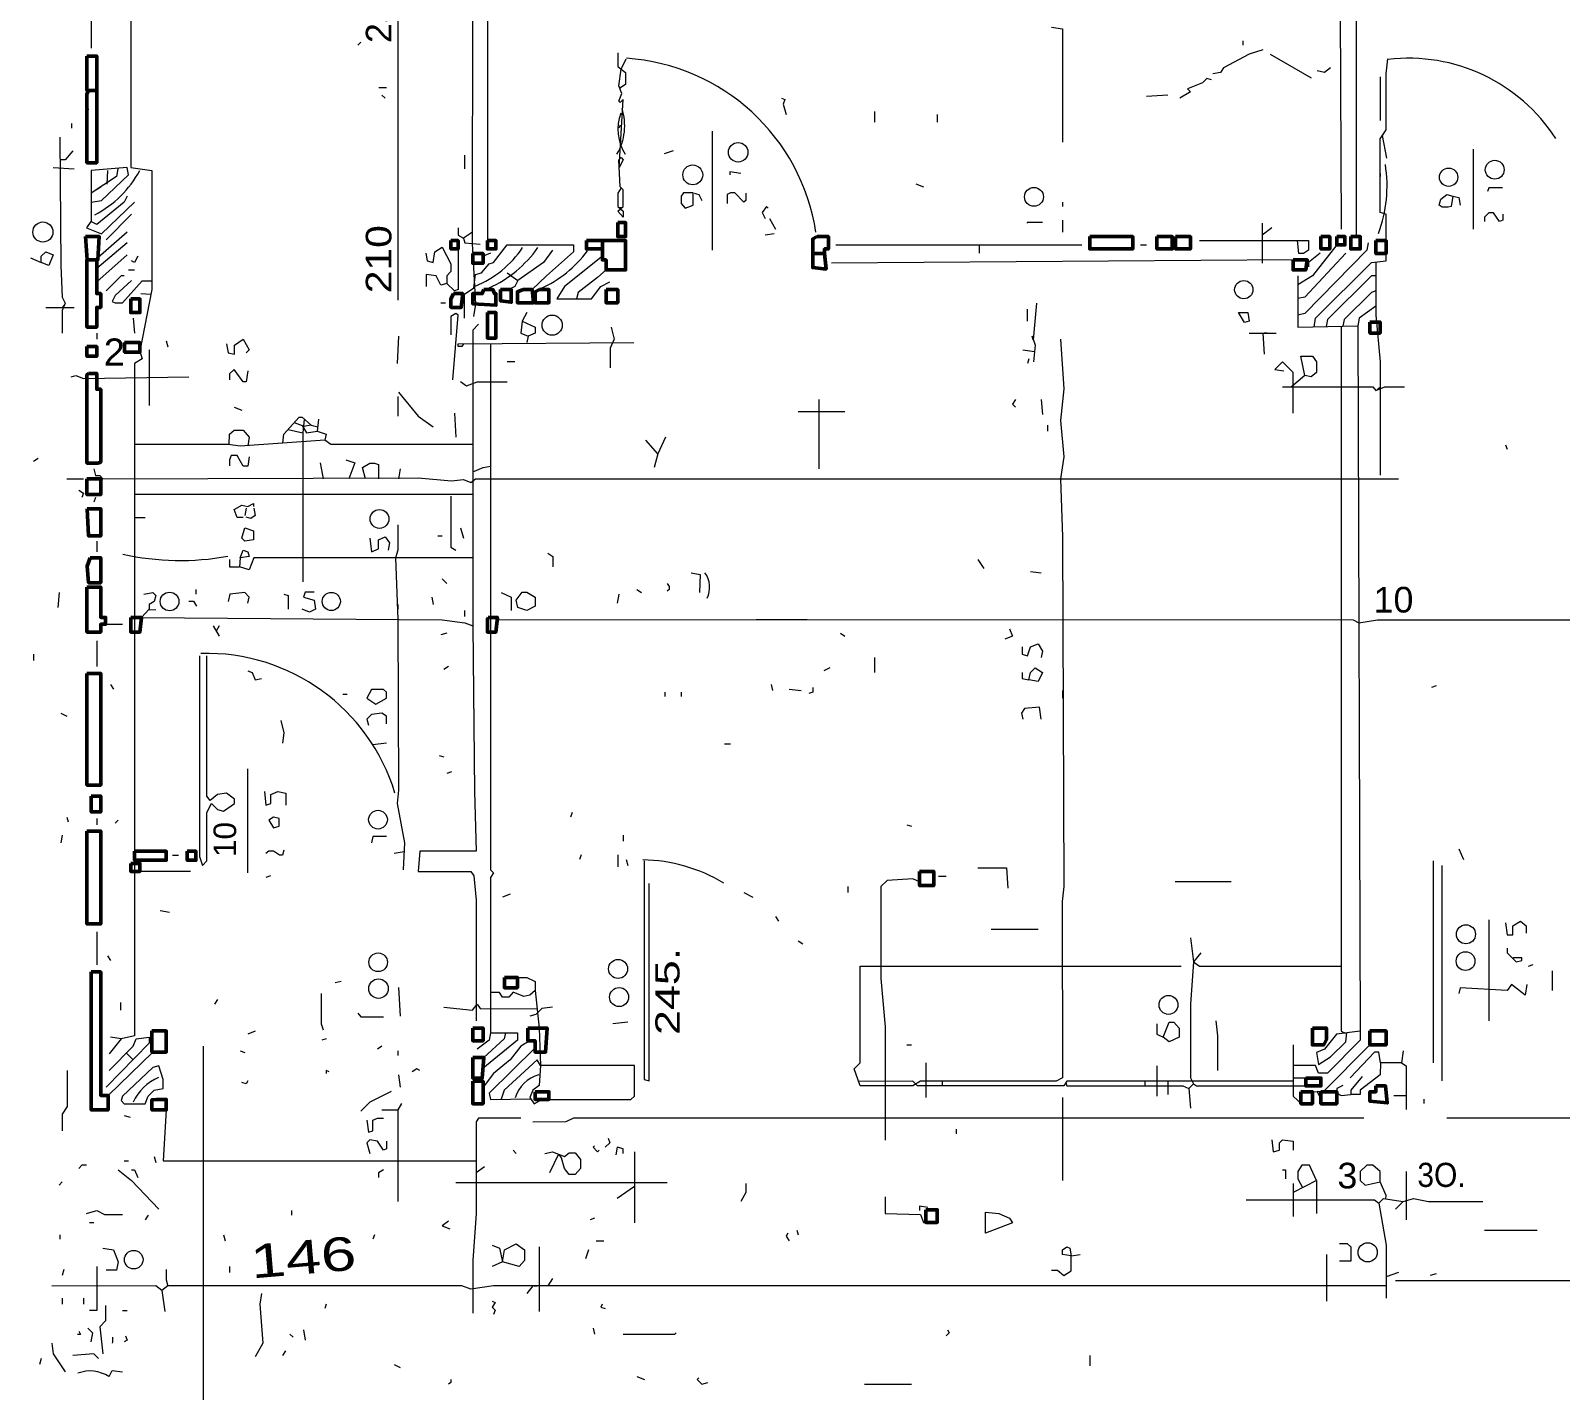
# Model space of a CAD drawing. Header units: metres. Extents: x 0.1 to 48.1, y 1.3 to 34.5.
# Drawn here: x 3.62 to 10.37, y 5.83 to 11.82 of the extents above; entities that cross this region are included whole.
import ezdxf

# ---------------------------------------------------------------- set-up
doc = ezdxf.new("R2010")
doc.units = ezdxf.units.M
doc.linetypes.add('DASHDOT', pattern=[1, 0.5, -0.25, 0, -0.25])
for name, color, linetype, lineweight in [('P2D_AXONES', 1, 'DASHDOT', 13), ('P2D_GRAMMES', 7, 'Continuous', 18), ('P2D_MIKRA', 8, 'Continuous', 13), ('P2D_TOIXOI', 7, 'Continuous', 50), ('P2D_TOXA', 7, 'Continuous', 18)]:
    doc.layers.add(name, color=color, linetype=linetype, lineweight=lineweight)
doc.layers.add('P2D_KEIMENA', color=7, linetype='Continuous')
doc.styles.add('ARIAL', font='arial.ttf')

msp = doc.modelspace()

# ---------------------------------------------------------------- linework, layer by layer
at = {"layer": 'P2D_AXONES'}
for points in [[(8.122016, 11.838927), (8.170109, 11.832277), (8.170109, 11.180654)], [(9.551183, 10.803657), (9.552073, 10.568927), (9.569995, 10.362801), (9.569995, 9.764372)], [(7.540117, 8.052779), (7.540117, 8.068822), (7.510288, 8.08212), (7.397251, 8.075471), (7.369438, 8.048874), (7.369438, 7.643272), (7.388, 7.430497), (7.388, 6.605995), (7.543534, 6.602838), (7.556832, 6.567206), (7.583429, 6.567206)]]:
    msp.add_lwpolyline(points, dxfattribs=at)
at = {"layer": 'P2D_GRAMMES'}
for p, q in [((3.887724, 11.981058), (3.887724, 11.745838)), ((9.569995, 11.619503), (9.569995, 11.426675)), ((6.22034, 11.406728), (6.213691, 11.393429)), ((6.625351, 11.380131), (6.625351, 10.854843)), ((9.980592, 11.30034), (9.980592, 10.947932)), ((3.720236, 11.22055), (3.813325, 11.213901)), ((3.959607, 11.207251), (3.956922, 11.147199)), ((3.911534, 11.123166), (3.930172, 11.135346)), ((9.569995, 11.193953), (9.569995, 11.180654)), ((4.065995, 11.014424), (3.952958, 10.901387)), ((6.212977, 11.044355), (6.22819, 11.043774)), ((4.046047, 10.934634), (3.917011, 10.822202)), ((5.569105, 10.934627), (5.528822, 10.908037)), ((9.050983, 10.974529), (9.050983, 10.797943)), ((9.092801, 10.954581), (9.050983, 10.921335)), ((4.046047, 10.888089), (3.911824, 10.775052)), ((6.100654, 10.860938), (6.071228, 10.860938)), ((7.171178, 10.878858), (8.255, 10.878858)), ((7.8031, 10.878858), (7.8031, 10.841545)), ((3.620497, 10.821597), (3.666377, 10.801649)), ((4.046047, 10.834895), (3.911824, 10.715209)), ((9.186281, 10.812567), (7.15123, 10.797943)), ((5.721649, 10.755105), (5.768194, 10.721859)), ((5.732379, 10.747441), (5.741185, 10.741151)), ((4.10589, 10.664036), (4.151038, 10.661465)), ((3.68699, 10.603205), (3.813325, 10.603205)), ((3.771132, 10.616392), (3.760131, 10.603205)), ((5.242906, 10.475838), (5.236257, 10.356152)), ((8.993063, 10.489642), (9.112749, 10.489642)), ((9.052906, 10.489642), (9.059555, 10.396047)), ((9.072853, 10.489642), (9.059555, 10.489642)), ((4.142932, 10.415995), (4.142932, 10.169974)), ((6.18779, 10.448936), (6.180768, 10.432891)), ((7.995681, 10.415995), (8.046367, 10.408365)), ((7.095657, 10.196571), (7.095657, 9.890707)), ((9.569995, 10.249764), (9.557308, 10.23878)), ((7.004948, 10.143831), (7.211073, 10.143831)), ((4.827349, 10.110211), (4.821346, 10.050288)), ((4.857251, 10.083534), (4.824076, 10.077544)), ((4.890497, 10.110131), (4.883848, 10.056937)), ((4.897147, 9.917304), (4.910445, 9.846835)), ((6.386571, 9.957199), (6.369329, 9.897356)), ((5.249555, 9.890707), (5.242906, 9.846835)), ((5.570062, 9.777699), (4.078852, 9.777699)), ((4.078852, 9.675676), (4.125838, 9.675676)), ((4.544738, 9.498403), (4.541375, 9.458508)), ((6.532853, 9.431911), (6.572749, 9.425262)), ((6.572749, 9.425262), (6.569384, 9.345471)), ((4.140147, 9.269312), (4.172382, 9.270244)), ((4.425052, 9.199188), (4.451649, 9.152644)), ((4.451649, 9.199188), (4.438555, 9.175558)), ((7.044843, 9.224815), (6.81877, 9.224815)), ((3.911824, 9.132696), (3.911824, 9.01966)), ((5.189712, 8.68055), (5.129869, 8.673901)), ((4.57631, 8.567513), (4.57631, 8.108717)), ((5.267252, 8.201193), (5.222958, 8.195157)), ((5.64819, 8.208455), (5.64823, 8.16856)), ((9.804267, 8.161911), (9.804267, 7.270916)), ((4.325314, 8.115144), (4.102505, 8.115144)), ((9.843175, 8.141963), (9.843175, 7.191126)), ((8.913272, 8.06931), (8.667251, 8.06931)), ((10.049924, 7.902592), (10.049924, 7.457094)), ((3.911824, 7.849398), (3.911824, 7.703115)), ((7.856047, 7.861158), (8.062173, 7.861158)), ((5.242906, 7.603377), (5.249555, 7.477042)), ((4.01945, 7.377304), (3.966257, 7.310812)), ((4.159084, 7.318723), (3.962037, 7.127231)), ((4.042723, 7.314136), (4.071795, 7.28515)), ((4.381695, 7.344058), (4.381695, 5.665131)), ((7.566986, 7.270916), (7.566986, 7.117984)), ((8.586148, 7.257618), (8.586148, 7.124634)), ((7.639327, 7.190122), (7.639327, 7.169311)), ((8.533695, 7.190122), (8.533695, 7.169311)), ((8.634537, 7.190122), (8.634537, 7.131283)), ((8.727094, 7.15788), (8.733743, 7.07144)), ((9.242408, 7.203695), (9.186281, 7.203695)), ((5.256204, 7.091387), (5.239882, 7.063336)), ((8.170109, 7.117984), (8.170109, 6.752277)), ((9.252382, 7.143732), (9.292277, 7.144581)), ((9.292277, 7.144581), (9.309499, 7.111335)), ((9.631387, 7.127231), (9.685932, 7.127231)), ((5.947358, 6.868775), (5.907827, 6.785524)), ((6.282421, 6.878613), (6.282421, 6.566099)), ((5.621911, 6.81212), (5.584871, 6.785524)), ((9.290245, 6.752277), (9.186281, 6.699084)), ((9.290245, 6.752277), (9.290245, 6.605995)), ((9.685932, 6.792173), (9.685932, 6.579398)), ((5.495576, 6.743442), (6.426466, 6.743442)), ((6.282421, 6.725681), (6.207042, 6.672487)), ((9.186281, 6.738979), (9.186281, 6.592696)), ((9.671283, 6.659188), (9.638037, 6.625942)), ((10.03034, 6.533272), (10.263063, 6.533272)), ((5.863362, 6.459712), (5.863362, 6.173796)), ((9.333553, 6.426466), (9.333553, 6.22034)), ((9.651335, 6.346675), (9.596345, 6.326728)), ((5.834686, 6.288116), (5.808089, 6.253586)), ((5.841335, 6.288116), (5.854634, 6.288116)), ((5.921126, 6.320079), (5.901178, 6.288116)), ((12.99589, 6.309086), (9.638037, 6.309086)), ((4.198979, 6.266885), (4.212277, 6.173796)), ((7.297513, 5.854634), (7.503639, 5.854634))]:
    msp.add_line(p, q, dxfattribs=at)
for points in [[(4.06192, 14.869001), (4.06192, 13.474634), (4.050606, 13.416553), (4.039398, 13.411712), (4.06192, 13.42144), (4.06192, 11.22055), (4.155465, 11.207251), (4.155465, 10.681963), (4.102505, 10.409346), (4.112539, 10.376099), (4.078852, 10.356152), (4.078852, 7.390602), (4.01945, 7.377304), (3.972906, 7.383953)], [(6.123299, 14.897565), (6.123299, 12.038403), (6.087356, 12.023691), (5.688403, 12.023691), (5.634855, 12.018455), (5.634855, 10.897643)], [(9.379376, 14.156382), (9.389357, 12.862906), (9.399339, 10.947932)], [(5.575366, 10.562277), (5.583045, 10.617949), (5.569061, 10.88473), (5.570062, 12.011806), (5.54877, 12.023691), (4.591283, 12.023691), (4.558723, 12.005157)], [(5.222958, 12.018455), (5.239882, 11.991859), (5.239882, 10.635419)], [(9.706032, 11.981702), (9.485105, 11.981058), (9.46448, 11.971911), (9.46448, 10.915346)], [(9.052906, 11.739188), (8.993063, 11.719241), (8.880026, 11.659398), (8.866728, 11.63945), (8.833482, 11.632801)], [(6.209018, 11.72589), (6.209018, 11.666047), (6.243696, 11.63945), (6.243696, 11.586257), (6.217818, 11.56929)], [(6.223659, 11.13058), (6.209018, 11.107513), (6.209018, 11.04767), (6.232843, 11.027723), (6.232843, 11.001126), (6.209018, 11.027723), (6.232843, 11.04767), (6.232843, 11.120812), (6.22034, 11.13411), (6.213691, 11.253796), (6.223665, 11.26377), (6.233639, 11.253796), (6.215573, 11.219916), (6.233639, 11.519764), (6.22034, 11.506466), (6.213691, 11.513115), (6.22699, 11.546361), (6.213691, 11.579607), (6.22452, 11.654158), (6.246937, 11.699293)], [(9.086152, 11.719241), (9.265681, 11.614753), (9.265681, 11.614753)], [(9.278979, 10.516252), (9.285628, 10.555628), (9.531649, 10.801649), (9.596345, 10.808298), (9.596345, 11.014424), (9.569995, 11.021073), (9.569995, 11.346885), (9.596345, 11.38678), (9.596345, 11.632801), (9.604791, 11.699293)], [(3.748811, 11.353534), (3.754455, 10.788351), (3.760098, 10.648717), (3.773429, 10.62212), (3.760098, 10.588874), (3.760098, 10.489136)], [(9.589794, 11.376861), (9.579639, 11.361486), (9.598141, 11.260445)], [(3.806675, 11.293691), (3.773429, 11.253796), (3.749808, 11.253693)], [(3.887569, 11.067639), (3.93301, 11.074267), (4.052696, 11.187304), (4.046047, 11.219818), (3.887724, 11.207251), (3.887473, 10.980675)], [(4.005188, 11.213878), (3.999503, 11.180654), (3.887614, 11.107534)], [(4.046047, 11.094215), (4.032749, 11.067618), (3.913063, 10.96788), (3.886466, 10.981178), (3.866518, 10.954581), (3.93301, 10.927984), (4.079293, 11.067618)], [(5.505389, 10.954581), (5.505389, 10.921335), (5.528822, 10.908037)], [(5.362592, 10.841545), (5.369241, 10.808298), (5.395838, 10.801649), (5.402487, 10.848194), (5.435733, 10.868141), (5.473652, 10.795), (5.473652, 10.761754), (5.455681, 10.741806), (5.455681, 10.70856)], [(5.505389, 10.860938), (5.505389, 10.681963), (5.488927, 10.675314), (5.455681, 10.70856), (5.429084, 10.700789), (5.409136, 10.741806), (5.364355, 10.748455), (5.364355, 10.695262)], [(5.528822, 10.908037), (5.535471, 10.888089), (5.601963, 10.88144), (5.601963, 10.88144)], [(5.533928, 10.555628), (5.533928, 10.662016), (5.575366, 10.688613), (5.582016, 10.748455), (5.608613, 10.755105), (5.641859, 10.795), (5.661806, 10.801649), (5.721649, 10.878858), (6.013572, 10.878858), (6.013572, 10.848194), (5.894529, 10.741806), (5.831361, 10.681292)], [(8.773639, 10.897643), (9.255264, 10.897643), (9.255264, 10.854843), (9.232435, 10.840506), (9.212487, 10.840506), (9.205838, 10.897643)], [(9.518351, 10.888089), (9.511702, 10.854843), (9.239084, 10.575576), (9.207636, 10.568927)], [(9.379376, 10.878858), (9.27233, 10.741806), (9.207636, 10.701911)], [(5.921126, 10.854843), (5.88123, 10.801649), (5.768194, 10.721859), (5.754895, 10.695262), (5.728298, 10.681292)], [(6.141679, 10.828246), (5.974319, 10.695262), (5.941073, 10.640627), (6.094005, 10.640627), (6.133901, 10.695262), (6.173796, 10.715209)], [(9.418613, 10.841545), (9.239084, 10.648717), (9.207636, 10.642068)], [(6.158026, 10.768028), (6.120602, 10.735157), (6.034162, 10.668665), (6.027513, 10.640627)], [(9.207636, 10.741806), (9.207636, 10.516252), (9.471806, 10.522382)], [(9.551418, 10.741727), (9.531649, 10.741728), (9.338822, 10.548979), (9.332402, 10.519147)], [(4.065995, 10.721859), (3.992853, 10.655366), (3.979555, 10.62877), (3.992853, 10.6237), (4.026099, 10.6237), (4.112539, 10.720882), (4.155465, 10.720882)], [(9.551669, 10.675314), (9.531649, 10.668665), (9.411963, 10.548979), (9.40535, 10.52084)], [(8.055524, 10.62212), (8.040895, 10.45988), (8.035576, 10.475838), (8.048874, 10.435942), (8.042225, 10.362801)], [(9.551921, 10.608823), (9.478455, 10.555628), (9.471806, 10.522382)], [(5.482277, 10.28301), (5.505389, 10.568927), (5.495576, 10.575576), (5.473652, 10.562277), (5.473652, 10.482487)], [(5.595314, 10.529031), (5.570062, 10.502435), (5.570062, 9.199188)], [(5.808089, 10.579755), (5.788141, 10.54233), (5.781492, 10.489136), (5.814738, 10.475838)], [(5.788141, 10.54233), (5.844356, 10.515733), (5.844356, 10.489136), (5.814738, 10.475838), (5.808089, 10.447903)], [(9.471806, 10.522382), (9.482839, 7.41055), (9.378717, 7.397251), (9.325524, 7.330759), (9.290245, 7.317461), (9.298927, 7.264267), (9.35212, 7.297513), (9.418613, 7.364005), (9.423679, 7.402994)], [(6.180445, 10.515733), (6.193743, 10.462539), (6.176284, 10.422644), (6.176284, 10.336204)], [(8.161911, 10.462539), (8.175209, 10.243115), (8.161911, 10.103482), (8.175209, 9.943901), (8.161911, 9.846835), (8.170109, 9.591492), (8.175209, 8.048874), (8.16856, 7.982382), (8.170109, 7.204424), (8.141963, 7.190122), (7.543534, 7.190122), (7.510288, 7.169311), (7.277565, 7.169311), (7.250969, 7.244319), (7.277646, 7.270916), (7.277646, 7.698228), (8.693848, 7.698228)], [(9.399069, 10.520694), (9.399339, 7.41055), (9.417972, 7.402265)], [(5.528821, 10.442752), (5.522173, 10.429809), (5.505389, 10.429809), (5.505389, 10.442592), (6.280183, 10.447903)], [(5.648183, 10.44357), (5.64819, 8.175209), (5.648508, 8.122016), (5.661806, 8.108717), (5.64819, 8.08877), (5.648508, 7.403901)], [(9.239084, 10.302958), (9.221516, 10.387162), (9.27233, 10.387162), (9.290245, 10.362801), (9.290245, 10.316257), (9.265681, 10.296309), (9.239084, 10.302958), (9.179241, 10.25263)], [(9.186281, 10.136728), (9.186281, 10.316257), (9.139346, 10.362801), (9.106099, 10.329555), (9.145995, 10.322906)], [(3.800026, 10.296309), (3.819974, 10.302958), (3.85322, 10.28966), (4.318665, 10.296717)], [(5.515524, 10.276361), (5.54212, 10.256414), (5.588665, 10.274246), (5.721649, 10.274246)], [(9.139346, 10.25263), (9.538298, 10.25263), (9.551597, 10.236466), (9.591492, 10.25263), (9.677932, 10.25263)], [(5.242906, 10.229817), (5.329346, 10.123429), (5.395838, 10.076885)], [(4.731861, 10.003811), (4.737565, 10.043639), (4.804058, 10.119127), (4.817356, 10.119127), (4.857251, 10.083534), (4.886303, 10.076578)], [(4.496623, 9.997893), (4.497529, 10.043639), (4.518141, 10.061337), (4.558037, 10.061337), (4.584634, 10.03034), (4.578761, 9.992875)], [(4.755781, 10.064319), (4.821346, 10.050288), (4.821346, 9.392016)], [(4.783051, 10.095279), (4.817356, 10.082633), (4.837304, 10.050288), (4.883848, 10.056937)], [(4.883848, 10.056937), (4.924236, 10.043639), (4.917094, 10.017042)], [(5.570062, 9.998679), (4.943691, 9.998679), (4.917094, 10.017042), (4.544738, 9.990445), (4.491545, 9.998679), (4.078852, 9.998679)], [(6.419817, 10.03034), (6.386571, 9.957199), (6.333377, 10.017042)], [(5.010183, 9.930602), (5.050079, 9.917304), (5.023482, 9.846835)], [(5.096623, 9.846835), (5.083325, 9.897356), (5.116571, 9.91667), (5.136518, 9.91667), (5.15441, 9.910654), (5.15441, 9.846835)], [(3.899764, 9.890707), (3.906414, 9.862032), (3.926361, 9.862032), (3.93966, 9.846835), (5.329346, 9.850812), (5.475628, 9.837513), (5.528822, 9.844162), (5.562068, 9.830864), (5.582016, 9.846835), (9.651335, 9.846835)], [(5.570062, 9.877408), (5.615262, 9.897356), (5.648186, 9.903409)], [(5.239882, 9.644686), (5.239882, 9.531649), (5.229607, 9.498766), (5.240053, 9.226435), (5.242906, 8.474424), (5.236257, 8.414581), (5.269503, 8.241702), (5.262853, 8.122016)], [(4.497529, 9.491754), (4.497529, 9.458508), (4.541375, 9.458508)], [(5.570062, 9.498766), (4.604581, 9.498766), (4.584634, 9.445254), (4.541375, 9.458508)], [(4.119188, 9.338822), (4.159084, 9.345471), (4.172382, 9.332173), (4.165733, 9.305576), (4.142932, 9.292277), (4.142932, 9.27233), (4.109215, 9.2358), (5.435733, 9.224815), (5.535471, 9.212487), (5.570062, 9.199188), (5.577466, 8.467775), (5.584871, 8.204665), (5.335995, 8.204665), (5.329346, 8.115144), (5.562068, 8.115144), (5.575366, 8.095419), (5.584871, 7.989031), (5.584871, 7.457094)], [(5.67742, 9.22594), (9.451859, 9.224815), (9.476451, 9.212503), (9.558246, 9.224815), (10.728508, 9.224815)], [(4.36444, 9.066204), (4.36444, 8.181859), (4.378508, 8.141963), (4.39816, 8.161911), (4.39816, 8.374686), (4.418403, 8.414581), (4.445, 8.387984), (4.471597, 8.381335), (4.519003, 8.414581), (4.519003, 8.434529), (4.484895, 8.461126), (4.445, 8.454476), (4.411754, 8.42788), (4.39816, 8.447827), (4.39816, 9.066204)], [(6.32561, 8.161911), (6.32561, 7.197775), (6.348213, 7.191126), (6.348213, 8.062173)], [(7.796204, 8.131633), (7.922539, 8.131633), (7.929188, 8.042225)], [(8.733972, 7.822801), (8.747042, 7.716414), (8.733972, 7.530236), (8.733972, 7.204424), (8.747042, 7.177827)], [(8.780288, 7.756309), (8.747042, 7.716414), (8.773639, 7.698228), (9.399314, 7.698228)], [(5.766555, 7.647528), (5.808089, 7.647528), (5.844356, 7.629974), (5.844356, 7.590079), (5.821387, 7.570131), (5.794791, 7.563482), (5.748246, 7.583429), (5.728298, 7.560245), (5.701702, 7.560245), (5.688403, 7.582023), (5.648425, 7.58202)], [(4.901277, 7.57678), (4.901277, 7.443796), (4.910445, 7.417199)], [(5.844356, 7.590079), (5.863362, 7.42437), (5.867932, 7.259478), (5.863362, 7.171178), (5.834686, 7.15123), (5.821387, 7.117984), (5.841335, 7.090447), (5.874581, 7.110178), (6.266885, 7.110178), (6.282421, 7.124634), (6.282421, 7.259478), (5.867932, 7.259478), (5.854634, 7.284215), (5.708351, 7.15123), (5.69516, 7.110888)], [(10.216518, 7.616675), (10.209869, 7.570131), (10.150026, 7.616675), (10.130079, 7.590079), (9.923953, 7.602008), (9.917304, 7.57678)], [(5.063377, 7.49034), (5.076675, 7.474208), (5.176414, 7.474208)], [(5.442382, 7.516937), (5.568717, 7.503639), (5.588665, 7.530236), (5.601963, 7.510288), (5.853609, 7.509408)], [(5.921126, 7.516937), (5.874581, 7.510288), (5.847984, 7.483691), (5.821387, 7.477042)], [(8.586148, 7.443796), (8.586148, 7.397251), (8.614058, 7.383953), (8.640654, 7.450568), (8.660602, 7.450568), (8.68463, 7.423848), (8.68463, 7.383953), (8.640654, 7.364005), (8.614058, 7.383953)], [(8.84678, 7.457094), (8.853115, 7.390602), (8.853115, 7.23767)], [(3.966257, 7.23767), (4.072644, 7.344058), (4.085942, 7.377304), (4.142932, 7.384488), (4.142932, 7.357356), (3.952958, 7.164529)], [(5.648508, 7.403901), (5.641859, 7.370654), (5.588665, 7.330759), (5.588665, 7.330759)], [(5.648508, 7.403901), (5.766555, 7.403901), (5.766555, 7.370654), (5.614997, 7.245789)], [(5.821387, 7.368258), (5.781492, 7.344058), (5.734948, 7.284215), (5.661806, 7.224372), (5.615673, 7.164529)], [(5.715, 7.403901), (5.708351, 7.377304), (5.618586, 7.295173)], [(9.482839, 7.41055), (9.482839, 7.370654), (9.338822, 7.225841), (9.298927, 7.225841), (9.285628, 7.259478), (9.186281, 7.259478)], [(5.844356, 7.337408), (5.641859, 7.137932), (5.648508, 7.110178), (5.825096, 7.112865)], [(9.186281, 7.350707), (9.186281, 7.124634), (9.207636, 7.104686), (9.221516, 7.090447)], [(9.525339, 7.350351), (9.318874, 7.143732), (9.292277, 7.144581)], [(9.664634, 7.270916), (9.571545, 7.270916), (9.564895, 7.318723), (9.544948, 7.318723), (9.43856, 7.204424)], [(9.671283, 7.32411), (9.664634, 7.270916), (9.685932, 7.257618), (9.685932, 7.064791)], [(3.78157, 7.23767), (3.78157, 7.078089), (3.760098, 7.044843), (3.760098, 6.971702)], [(9.571545, 7.270916), (9.569995, 7.217723), (9.482839, 7.15123), (9.482839, 7.131283), (9.441087, 7.131283)], [(9.186281, 7.190122), (8.188508, 7.190122), (8.175209, 7.169311), (7.530236, 7.169311), (7.510288, 7.190122), (7.27215, 7.188601)], [(8.184489, 7.183832), (8.188508, 7.169311), (8.700497, 7.169311), (8.727094, 7.15788), (8.747042, 7.177827), (8.76034, 7.169311), (9.242408, 7.169311)], [(9.405314, 7.171178), (9.379376, 7.15788), (9.379376, 7.137932), (9.398665, 7.127231), (9.441087, 7.131283)], [(9.491754, 7.211073), (9.441087, 7.15123), (9.441087, 7.131283)], [(5.20966, 7.144581), (5.116571, 7.098037), (5.076675, 7.058141)], [(13.08233, 7.110178), (13.069031, 7.027247), (9.86411, 7.027247)], [(4.218538, 7.063336), (4.204854, 6.839258), (5.584871, 6.839258)], [(5.103272, 7.018246), (5.109921, 6.965052), (5.130109, 6.971702), (5.130109, 7.018246), (5.149817, 7.027247), (5.176414, 7.027247), (5.176414, 7.027247)], [(5.169764, 7.063336), (5.239882, 7.063336), (5.239882, 6.659188)], [(5.781492, 7.027247), (5.595314, 7.027247), (5.584871, 7.011597), (5.584871, 6.605995), (5.570062, 6.399869), (5.570062, 6.167147)], [(9.498403, 7.027247), (6.014215, 7.027247), (5.980969, 7.011597), (5.834686, 7.009283)], [(5.88788, 6.871963), (5.921126, 6.878613), (5.974319, 6.858665), (5.994267, 6.874683), (6.020864, 6.874683), (6.044926, 6.845366), (6.044926, 6.805471), (6.020864, 6.778637), (5.994267, 6.778637), (5.974319, 6.805471), (5.961021, 6.852016), (5.951002, 6.867409)], [(9.290245, 6.752277), (9.259031, 6.820232), (9.225785, 6.820232), (9.207636, 6.792173), (9.207636, 6.758927), (9.228525, 6.721229)], [(9.596079, 6.670758), (9.596345, 6.685785), (9.569995, 6.745628), (9.569995, 6.792173), (9.538298, 6.820232), (9.511702, 6.820232), (9.482839, 6.792173), (9.482839, 6.752277), (9.505052, 6.73233), (9.569995, 6.745628)], [(4.006152, 6.798822), (4.065995, 6.752277), (4.185681, 6.625942)], [(3.866518, 6.605995), (3.913063, 6.619293), (3.946309, 6.602838), (4.026099, 6.602838)], [(8.979764, 6.667339), (9.544948, 6.667339), (9.564895, 6.652539), (9.584843, 6.672487), (9.671283, 6.659188), (9.717827, 6.672487), (9.784319, 6.659188), (10.023691, 6.659188)], [(9.564895, 6.652539), (9.596345, 6.466361), (9.596345, 6.233639)], [(5.655157, 6.466361), (5.688403, 6.453063), (5.701702, 6.39322), (5.655157, 6.373272)], [(8.122016, 6.356467), (8.148613, 6.356467), (8.175209, 6.333377), (8.208455, 6.353325), (8.208455, 6.419817), (8.170109, 6.426466), (8.170109, 6.446414), (8.188508, 6.459712), (8.201806, 6.453063), (8.208455, 6.419817), (8.248351, 6.426466)], [(3.911824, 6.373272), (3.911824, 6.179055), (3.879817, 6.179055)], [(4.218538, 6.359974), (4.218538, 6.313429), (4.225576, 6.286832)], [(9.596345, 6.288116), (5.661806, 6.288116), (5.562068, 6.273534), (5.522173, 6.288116), (4.225259, 6.288032), (4.198979, 6.266885), (4.172382, 6.288116), (3.713586, 6.286832)], [(4.637827, 6.253586), (4.631178, 6.207042), (4.644476, 6.034162), (4.61123, 5.974319)], [(3.951229, 6.200393), (3.951229, 6.133901), (3.926361, 6.107304), (3.93966, 5.987618)], [(6.466361, 6.080707), (6.459712, 6.073226), (6.233639, 6.073226)], [(3.713586, 6.034162), (3.720236, 5.987618), (3.773429, 5.907827)], [(3.966257, 5.88788), (3.979555, 5.914476), (4.026099, 5.907827)]]:
    msp.add_lwpolyline(points, dxfattribs=at)
for points in [[(3.666377, 10.801649), (3.666377, 10.828246), (3.68699, 10.848194), (3.720236, 10.834895), (3.700288, 10.788351)], [(4.544738, 9.498403), (4.558037, 9.531649), (4.577984, 9.525), (4.584634, 9.505052)], [(4.204854, 7.197775), (4.185681, 7.257618), (4.159084, 7.250969), (4.026099, 7.124634), (4.01945, 7.104686), (4.032749, 7.090447), (4.125838, 7.090447), (4.139136, 7.124634), (4.165733, 7.15123), (4.204854, 7.15788)], [(7.830482, 6.612644), (7.889293, 6.605995), (7.935838, 6.586047), (7.949136, 6.566099), (7.830482, 6.519555)], [(5.701702, 6.39322), (5.709636, 6.446414), (5.761545, 6.47301), (5.798115, 6.446414), (5.798115, 6.399869), (5.774843, 6.373272)]]:
    msp.add_lwpolyline(points, close=True, dxfattribs=at)
at = {"layer": 'P2D_MIKRA'}
for p, q in [((5.076675, 11.772435), (5.063377, 11.759136)), ((8.964464, 11.779084), (8.964464, 11.759136)), ((5.156466, 11.572958), (5.189712, 11.572958)), ((5.169764, 11.539712), (5.183063, 11.526414)), ((8.634005, 11.539712), (8.540916, 11.533063)), ((7.341669, 11.466571), (7.341669, 11.420026)), ((3.801233, 11.413377), (3.801233, 11.393429)), ((7.617981, 11.453272), (7.617981, 11.420026)), ((5.533928, 11.273743), (5.533928, 11.213901)), ((6.453063, 11.293691), (6.413168, 11.280393)), ((7.523586, 11.147408), (7.556832, 11.13411)), ((8.170109, 11.067618), (8.170109, 11.04767)), ((6.878613, 10.994476), (6.905209, 10.947932)), ((6.89856, 10.927984), (6.858665, 10.921335)), ((8.170109, 10.987827), (8.170109, 10.934634)), ((8.514319, 10.878858), (8.540916, 10.878858)), ((5.648508, 10.841545), (5.615262, 10.828246)), ((4.052696, 10.768028), (4.079293, 10.768028)), ((5.429084, 10.6237), (5.449031, 10.6237)), ((8.01452, 10.595524), (8.01452, 10.54233)), ((4.072644, 10.555628), (4.079293, 10.489136)), ((3.911824, 10.489136), (3.911824, 10.462539)), ((4.218927, 10.45589), (4.225576, 10.429293)), ((5.721649, 10.364778), (5.754895, 10.364778)), ((8.022277, 10.376099), (8.015628, 10.356152)), ((5.239882, 10.209869), (5.239882, 10.123429)), ((8.075471, 10.196571), (8.08212, 10.130079)), ((4.518141, 10.163325), (4.551387, 10.150026)), ((5.488927, 10.136728), (5.495576, 10.03034)), ((8.103428, 10.083534), (8.103428, 10.056937)), ((10.123429, 9.997094), (10.130079, 9.977147)), ((3.653743, 9.937251), (3.633796, 9.923953)), ((3.780079, 9.846835), (3.85322, 9.846835)), ((3.906414, 9.764372), (3.899764, 9.744424)), ((4.571335, 9.717827), (4.564686, 9.684581)), ((5.415785, 9.595288), (5.435733, 9.595288)), ((5.515524, 9.631387), (5.528822, 9.584843)), ((3.911824, 9.571545), (3.911824, 9.525)), ((7.796204, 9.491754), (7.822801, 9.451859)), ((5.435733, 9.405314), (5.455681, 9.385366)), ((8.028927, 9.43856), (8.075471, 9.431911)), ((3.746832, 9.345471), (3.740183, 9.278979)), ((4.349421, 9.35877), (4.349421, 9.338822)), ((5.389188, 9.325524), (5.395838, 9.292277)), ((6.213691, 9.338822), (6.207042, 9.298927)), ((6.293482, 9.35877), (6.313429, 9.345471)), ((5.239882, 9.292277), (5.239882, 9.27233)), ((5.533928, 9.265681), (5.533928, 9.239084)), ((3.959607, 9.20575), (4.026099, 9.20575)), ((5.455681, 9.165942), (5.429084, 9.159293)), ((7.191126, 9.165942), (7.211073, 9.152644)), ((3.633796, 9.072853), (3.633796, 9.046257)), ((7.341669, 9.059555), (7.341669, 8.993063)), ((5.46233, 9.01966), (5.442382, 9.006361)), ((7.144581, 9.01301), (7.117984, 8.999712)), ((3.972906, 8.939869), (3.986204, 8.919921)), ((6.41749, 8.906623), (6.41749, 8.886675)), ((6.488341, 8.906623), (6.488341, 8.886675)), ((6.885262, 8.939869), (6.891911, 8.913272)), ((6.965052, 8.919921), (7.018246, 8.913272)), ((8.170109, 8.913272), (8.170109, 8.880026)), ((9.817565, 8.93322), (9.797618, 8.926571)), ((4.996885, 8.897124), (5.016832, 8.897124)), ((3.753482, 8.813534), (3.780079, 8.800236)), ((6.679136, 8.6777), (6.705733, 8.6777)), ((5.422435, 8.627356), (5.442382, 8.620707)), ((5.475628, 8.554215), (5.455681, 8.547565)), ((6.007565, 8.374686), (6.000916, 8.354738)), ((3.780079, 8.354738), (3.786728, 8.334791)), ((3.911824, 8.348089), (3.911824, 8.321492)), ((4.006152, 8.34144), (3.992853, 8.328141)), ((7.483691, 8.321492), (7.503639, 8.314843)), ((3.760131, 8.274948), (3.753482, 8.241702)), ((6.232843, 8.274948), (6.232843, 8.248351)), ((4.245524, 8.187699), (4.27212, 8.187699)), ((6.047461, 8.188508), (6.040812, 8.16856)), ((6.209018, 8.188508), (6.209018, 8.135314)), ((6.246937, 8.16856), (6.253586, 8.141963)), ((9.917304, 8.215105), (9.937251, 8.16856)), ((4.677723, 8.095419), (4.657775, 8.08877)), ((7.543534, 8.122016), (7.570131, 8.115366)), ((7.623325, 8.094609), (7.656571, 8.094609)), ((7.223319, 8.048874), (7.223319, 8.022277)), ((5.734948, 8.015628), (5.701702, 8.00233)), ((6.765576, 8.022277), (6.805471, 8.00233)), ((4.19233, 7.942487), (4.232225, 7.935838)), ((6.905209, 7.91589), (6.918508, 7.895942)), ((7.004948, 7.809503), (7.024895, 7.796204)), ((3.959607, 7.74301), (3.972906, 7.723063)), ((10.243115, 7.703115), (10.223168, 7.696466)), ((4.990236, 7.629974), (4.963639, 7.623325)), ((10.329555, 7.676518), (10.329555, 7.590079)), ((4.016308, 7.536885), (4.016308, 7.503639)), ((4.445, 7.550183), (4.431702, 7.530236)), ((6.253586, 7.450445), (6.187094, 7.443796)), ((4.61123, 7.41055), (4.577984, 7.397251)), ((4.923743, 7.377304), (4.903796, 7.370654)), ((4.544738, 7.32411), (4.564686, 7.317461)), ((5.169764, 7.344058), (5.149817, 7.330759)), ((5.239882, 7.32411), (5.239882, 7.304162)), ((7.483691, 7.350351), (7.503639, 7.350351)), ((5.242906, 7.217723), (5.249555, 7.164529)), ((5.568717, 7.203695), (5.588665, 7.203695)), ((9.763633, 7.111335), (9.763633, 7.091387)), ((4.032749, 7.038194), (4.059346, 7.031545)), ((7.701302, 6.978351), (7.701302, 6.958403)), ((5.748246, 6.885262), (5.761545, 6.871963)), ((4.032749, 6.839258), (4.052696, 6.839258)), ((4.165733, 6.858665), (4.172382, 6.832068)), ((3.760131, 6.745628), (3.746832, 6.73233)), ((4.770812, 6.619293), (4.770812, 6.599346)), ((3.879817, 6.567206), (3.899764, 6.567206)), ((4.139136, 6.599346), (4.125838, 6.579398)), ((6.107304, 6.586047), (6.087356, 6.579398)), ((3.748811, 6.512906), (3.748811, 6.492958)), ((4.471597, 6.512906), (4.478246, 6.486309)), ((5.136518, 6.512906), (5.129869, 6.492958)), ((6.113953, 6.486309), (6.147199, 6.486309)), ((6.998298, 6.532853), (7.004948, 6.512906)), ((6.080707, 6.446414), (6.067408, 6.406518)), ((3.76678, 6.359974), (3.760131, 6.333377)), ((4.497529, 6.373272), (4.497529, 6.346675)), ((9.817565, 6.340026), (9.790969, 6.333377)), ((3.760098, 6.233639), (3.760098, 6.207042)), ((3.853054, 6.233639), (3.853054, 6.207042)), ((4.923743, 6.207042), (4.917094, 6.187094)), ((4.026099, 6.179055), (4.046047, 6.179055)), ((4.764162, 6.074058), (4.777461, 6.060759)), ((4.824005, 6.094005), (4.830654, 6.047461)), ((6.100654, 6.100654), (6.107304, 6.074058)), ((3.667042, 5.96767), (3.660393, 5.941073)), ((4.744215, 6.000916), (4.730916, 5.980969)), ((5.222958, 5.941073), (5.249555, 5.927775)), ((8.290121, 5.980969), (8.290121, 5.934424)), ((6.293482, 5.88788), (6.326728, 5.874581))]:
    msp.add_line(p, q, dxfattribs=at)
for points in [[(8.826832, 11.606204), (8.806885, 11.612853), (8.786937, 11.592906), (8.720445, 11.566309), (8.733743, 11.55301), (8.687199, 11.526414)], [(9.35212, 11.659398), (9.325524, 11.63945), (9.292277, 11.646099)], [(6.931806, 11.526414), (6.945105, 11.519764), (6.938455, 11.499817), (6.951754, 11.453272)], [(6.752277, 11.193953), (6.703596, 11.200602), (6.703596, 11.187304)], [(10.110131, 11.131002), (10.050288, 11.131002), (10.043639, 11.114162)], [(6.546152, 11.107513), (6.566099, 11.100864), (6.579398, 11.074267)], [(6.774083, 11.107513), (6.774083, 11.074267), (6.765576, 11.067618), (6.725681, 11.107634), (6.705733, 11.107634), (6.690895, 11.100864), (6.690895, 11.060969)], [(9.890707, 11.094215), (9.917304, 11.087565), (9.923953, 11.054319)], [(6.871963, 11.041021), (6.865314, 11.04767), (6.845366, 11.021073), (6.858665, 10.994476)], [(10.111397, 11.014424), (10.111397, 10.987827), (10.096832, 10.981178), (10.070236, 11.020496), (10.050288, 11.020496), (10.03034, 11.001126), (10.03034, 10.981178)], [(8.08212, 10.977251), (8.01452, 10.977251), (8.01452, 10.974529)], [(4.092592, 10.828246), (4.079293, 10.801649), (4.065995, 10.808298)], [(9.305576, 10.841545), (9.255264, 10.801649), (9.255264, 10.781702)], [(4.032749, 10.741728), (4.01945, 10.741728), (3.952958, 10.675314)], [(4.484895, 10.442592), (4.491545, 10.402696), (4.519003, 10.396047), (4.519003, 10.435942), (4.558037, 10.462539), (4.584634, 10.415995), (4.571335, 10.402696)], [(4.577984, 10.322906), (4.571335, 10.274246), (4.558037, 10.274246), (4.518141, 10.329555), (4.497529, 10.309607), (4.497529, 10.28301)], [(7.962435, 10.196571), (7.949136, 10.176623), (7.962435, 10.163325)], [(4.584634, 9.943901), (4.577984, 9.903409), (4.558037, 9.903409), (4.53144, 9.950449), (4.504843, 9.950449), (4.497529, 9.930602), (4.497529, 9.904005)], [(3.833272, 9.797618), (3.85322, 9.784319), (3.846571, 9.764372)], [(4.558037, 9.675676), (4.53144, 9.675676), (4.518141, 9.711178), (4.551387, 9.731126), (4.577984, 9.724476), (4.60375, 9.737775), (4.60375, 9.724476)], [(4.604581, 9.717827), (4.61123, 9.684581), (4.591283, 9.671283), (4.571335, 9.677932)], [(5.473652, 9.771021), (5.473652, 9.544948), (5.495576, 9.531649)], [(5.116571, 9.584843), (5.12322, 9.525), (5.15441, 9.538298), (5.15441, 9.578194), (5.183063, 9.591492), (5.20301, 9.564895), (5.196361, 9.531649)], [(5.901178, 9.518351), (5.923683, 9.505052), (5.923683, 9.458508)], [(6.426466, 9.385366), (6.436578, 9.372068), (6.436578, 9.35877), (6.426466, 9.35212)], [(4.577984, 9.298927), (4.584634, 9.325524), (4.564686, 9.345471), (4.498194, 9.338822), (4.491545, 9.305576)], [(4.737565, 9.338822), (4.755904, 9.332173), (4.755904, 9.27233)], [(4.87055, 9.346324), (4.830654, 9.346324), (4.824005, 9.325524), (4.87055, 9.312225), (4.877199, 9.27233), (4.850602, 9.259031), (4.817356, 9.27233)], [(5.695052, 9.345471), (5.739697, 9.325524), (5.739697, 9.265681)], [(4.318665, 9.307683), (4.338613, 9.307683), (4.351911, 9.285628)], [(7.935838, 9.18589), (7.949136, 9.152644), (7.91589, 9.139346)], [(7.991987, 9.106099), (7.991987, 9.072853), (8.015628, 9.066204), (8.028927, 9.106099), (8.062173, 9.119398), (8.08212, 9.086152), (8.075471, 9.059555)], [(4.577984, 8.999712), (4.597932, 8.993063), (4.61123, 8.959817), (4.637827, 8.966466)], [(7.991987, 8.993063), (7.991987, 8.966466), (8.022277, 8.959817)], [(7.06916, 8.926571), (7.06916, 8.906623), (7.051492, 8.899974)], [(8.075471, 8.786937), (8.068822, 8.840131), (8.00233, 8.833482), (7.989031, 8.813534), (7.995681, 8.786937)], [(4.724267, 8.780288), (4.737565, 8.727094), (4.730916, 8.68055)], [(5.189712, 8.76699), (5.189712, 8.800236), (5.169764, 8.813534), (5.12322, 8.806885), (5.103272, 8.786937), (5.109921, 8.76034)], [(4.651126, 8.467775), (4.657775, 8.407932), (4.680265, 8.414581), (4.680265, 8.454476), (4.710969, 8.467775), (4.745572, 8.461126), (4.745572, 8.407932)], [(5.189712, 8.26883), (5.129869, 8.26883), (5.12322, 8.241702)], [(4.737565, 8.208455), (4.730916, 8.187699), (4.717618, 8.187699), (4.691021, 8.204665), (4.671073, 8.204665), (4.657775, 8.195157)], [(10.123429, 7.889293), (10.130079, 7.836099), (10.1562, 7.836099), (10.1562, 7.875995), (10.189921, 7.895942), (10.214579, 7.875995), (10.214579, 7.842749)], [(10.130079, 7.776257), (10.130079, 7.756309), (10.169974, 7.716414), (10.195116, 7.723063), (10.195116, 7.734279), (10.156675, 7.734279)], [(4.937042, 7.231021), (4.924236, 7.23767), (4.924236, 7.224372)], [(5.335995, 7.23767), (5.322696, 7.244319), (5.302749, 7.231021)], [(4.577984, 7.191126), (4.571335, 7.177827), (4.551387, 7.184476)], [(5.189712, 6.925157), (5.189712, 6.891911), (5.176414, 6.885262), (5.149817, 6.925157), (5.116571, 6.931806), (5.103272, 6.918508), (5.116571, 6.871963)], [(6.107304, 6.905209), (6.100654, 6.89856), (6.120602, 6.878613), (6.127251, 6.885262)], [(6.167147, 6.938455), (6.173796, 6.918508), (6.153848, 6.89856)], [(6.232843, 6.871963), (6.232843, 6.891911), (6.207042, 6.89856), (6.200393, 6.865314)], [(9.092801, 6.931806), (9.09945, 6.878613), (9.126047, 6.885262), (9.126047, 6.918508), (9.139346, 6.931806), (9.186281, 6.925157), (9.186281, 6.885262)], [(3.866518, 6.820232), (3.846571, 6.820232), (3.833272, 6.805471)], [(4.065995, 6.799653), (4.079293, 6.799653), (4.092592, 6.765576)], [(5.176414, 6.798822), (5.15441, 6.785524), (5.15441, 6.765576)], [(9.139346, 6.799653), (9.152644, 6.799653), (9.152644, 6.758927)], [(6.774083, 6.738979), (6.774083, 6.699084), (6.752277, 6.659188)], [(7.57678, 6.632592), (7.540117, 6.639241), (7.540117, 6.619293)], [(5.46233, 6.572749), (5.435733, 6.552801), (5.468979, 6.539503)], [(6.958403, 6.519555), (6.951754, 6.506257), (6.965052, 6.486309)], [(3.93966, 6.453063), (3.986204, 6.446414), (4.006152, 6.39322), (3.999503, 6.356467), (3.952958, 6.356467)], [(9.392016, 6.474119), (9.425262, 6.474119), (9.441087, 6.459712), (9.441087, 6.396988), (9.392016, 6.396988)], [(5.655157, 6.22034), (5.668455, 6.213691), (5.655157, 6.193743), (5.668455, 6.180445), (5.661806, 6.160497)], [(6.14055, 6.207042), (6.133901, 6.193743), (6.153848, 6.187094)], [(3.833272, 6.087356), (3.839921, 6.073226), (3.826623, 6.073226)], [(3.873168, 6.100654), (3.893115, 6.080707), (3.886466, 6.040812)], [(7.66322, 6.094005), (7.669869, 6.080707), (7.656571, 6.067408)], [(3.982048, 6.060759), (3.982048, 6.040812), (3.979555, 6.034162)], [(4.039398, 6.067408), (4.046047, 6.047461), (4.032749, 6.040812)], [(3.919712, 5.96767), (3.899764, 5.987618), (3.806675, 5.980969)], [(5.473652, 5.874581), (5.473652, 5.861283), (5.46233, 5.854634)], [(6.566099, 5.88123), (6.55945, 5.874581), (6.579398, 5.854634), (6.605995, 5.861283)]]:
    msp.add_lwpolyline(points, dxfattribs=at)
for points in [[(6.541929, 11.107634), (6.499607, 11.107634), (6.488341, 11.094215), (6.488341, 11.060969), (6.506257, 11.041021), (6.541929, 11.054319)], [(9.890707, 11.094215), (9.884058, 11.04767), (9.870759, 11.045207), (9.844162, 11.045207), (9.830864, 11.054319), (9.837513, 11.080916), (9.86411, 11.100864)], [(8.946518, 10.579755), (8.986414, 10.579755), (8.993063, 10.54233), (8.973115, 10.535681)], [(4.564686, 9.631387), (4.60375, 9.618089), (4.60375, 9.578194), (4.564686, 9.571545), (4.551387, 9.584843)], [(5.788141, 9.346324), (5.808089, 9.346324), (5.844356, 9.325524), (5.844356, 9.285628), (5.808089, 9.265681), (5.768194, 9.278979), (5.761545, 9.312225)], [(8.022277, 8.959817), (8.028927, 8.993063), (8.048874, 9.01301), (8.08212, 8.993063), (8.062173, 8.953168)], [(5.189712, 8.880026), (5.189712, 8.906623), (5.176414, 8.91773), (5.12322, 8.91773), (5.103272, 8.880026), (5.143168, 8.853429)], [(4.715693, 8.348089), (4.691021, 8.354738), (4.671073, 8.34144), (4.691021, 8.308194), (4.715693, 8.314843)]]:
    msp.add_lwpolyline(points, close=True, dxfattribs=at)
at = {"layer": 'P2D_TOIXOI'}
for points in [[(3.868932, 11.71158), (3.868932, 11.560135), (3.911824, 11.560135), (3.911824, 11.71158)], [(3.876492, 11.560135), (3.868932, 11.543037), (3.868932, 11.479745), (3.869843, 11.479745), (3.868932, 11.469895), (3.868932, 11.41399), (3.868932, 11.41399), (3.868932, 11.240729), (3.911824, 11.240729), (3.911824, 11.560135)], [(6.209018, 10.977251), (6.209018, 10.915346), (6.243696, 10.915346), (6.243696, 10.977251)], [(3.863194, 10.915346), (3.869843, 10.812567), (3.916387, 10.812567), (3.923037, 10.915346)], [(5.473652, 10.897643), (5.473652, 10.860938), (5.505389, 10.860938), (5.505389, 10.897643)], [(5.634855, 10.897643), (5.634855, 10.860938), (5.672018, 10.860938), (5.672018, 10.897643)], [(6.071228, 10.897643), (6.071228, 10.860938), (6.141679, 10.860938), (6.141679, 10.897643)], [(6.141679, 10.897643), (6.141679, 10.812567), (6.158026, 10.812567), (6.158026, 10.768028), (6.243696, 10.768028), (6.243696, 10.897643)], [(7.088063, 10.915346), (7.06916, 10.904712), (7.06916, 10.840506), (7.121309, 10.840506), (7.121309, 10.860938), (7.13791, 10.860938), (7.13791, 10.915346)], [(8.290121, 10.915346), (8.290121, 10.860938), (8.479965, 10.860938), (8.479965, 10.915346)], [(8.586148, 10.915346), (8.586148, 10.860938), (8.653872, 10.860938), (8.653872, 10.915346)], [(8.668914, 10.915346), (8.668914, 10.860938), (8.733972, 10.860938), (8.733972, 10.915346)], [(9.309499, 10.915346), (9.309499, 10.860938), (9.348634, 10.860938), (9.348634, 10.915346)], [(9.379376, 10.915346), (9.379376, 10.878858), (9.415288, 10.878858), (9.415288, 10.915346)], [(9.441087, 10.915346), (9.441087, 10.860938), (9.482839, 10.860938), (9.482839, 10.915346)], [(9.552073, 10.897643), (9.552073, 10.840506), (9.596345, 10.840506), (9.596345, 10.897643)], [(3.868932, 10.812567), (3.868932, 10.516252), (3.911824, 10.516252), (3.911824, 10.603205), (3.930099, 10.603205), (3.930099, 10.664036), (3.911824, 10.664036), (3.911824, 10.812567)], [(5.570062, 10.840506), (5.570062, 10.797943), (5.615673, 10.797943), (5.615673, 10.840506)], [(7.06916, 10.840506), (7.06916, 10.778377), (7.127958, 10.771728), (7.121309, 10.840506)], [(9.186281, 10.812567), (9.186281, 10.768028), (9.242408, 10.768028), (9.249058, 10.812567)], [(5.485602, 10.664036), (5.473652, 10.638743), (5.473652, 10.603205), (5.518848, 10.603205), (5.525497, 10.664036)], [(5.618586, 10.681292), (5.611937, 10.664036), (5.570062, 10.664036), (5.570062, 10.618796), (5.672018, 10.612147), (5.672018, 10.664036), (5.665131, 10.664036), (5.658482, 10.681292)], [(5.691923, 10.681292), (5.691923, 10.632094), (5.739697, 10.625445), (5.739697, 10.681292)], [(5.791466, 10.681292), (5.766555, 10.67199), (5.766555, 10.6237), (5.83801, 10.6237), (5.831361, 10.681292)], [(5.864607, 10.681292), (5.844356, 10.67199), (5.844356, 10.6237), (5.905563, 10.6237), (5.905563, 10.681292)], [(6.158026, 10.681292), (6.158026, 10.6237), (6.209018, 10.6237), (6.209018, 10.681292)], [(4.06192, 10.640627), (4.06192, 10.579755), (4.102505, 10.579755), (4.102505, 10.640627)], [(5.634855, 10.579755), (5.634855, 10.467484), (5.672018, 10.467484), (5.672018, 10.579755)], [(9.525339, 10.537927), (9.525339, 10.489642), (9.569995, 10.489642), (9.569995, 10.537927)], [(3.868932, 10.429809), (3.868932, 10.387162), (3.911824, 10.387162), (3.911824, 10.429809)], [(4.035193, 10.447903), (4.035193, 10.406115), (4.102505, 10.406115), (4.102505, 10.447903)], [(3.876492, 10.3119), (3.868932, 10.306283), (3.868932, 9.91667), (3.916387, 9.91667), (3.930099, 9.920628), (3.930099, 9.998679), (3.930099, 9.998679), (3.930099, 10.242118), (3.911824, 10.242118), (3.911824, 10.3119)], [(3.868932, 9.846835), (3.868932, 9.777699), (3.930099, 9.777699), (3.930099, 9.846835)], [(3.869843, 9.714732), (3.876492, 9.595288), (3.930099, 9.595288), (3.930099, 9.714732)], [(3.883141, 9.498766), (3.869843, 9.461832), (3.876492, 9.388316), (3.930099, 9.388316), (3.930099, 9.498766)], [(3.868932, 9.369236), (3.868932, 9.307683), (3.868932, 9.307683), (3.868932, 9.170872), (3.930099, 9.170872), (3.930099, 9.20575), (3.951229, 9.20575), (3.951229, 9.2358), (3.930099, 9.2358), (3.930099, 9.369236)], [(4.06192, 9.2358), (4.06192, 9.224815), (4.06192, 9.224815), (4.06192, 9.170872), (4.102565, 9.170872), (4.109215, 9.2358)], [(5.638534, 9.2358), (5.634855, 9.22911), (5.634855, 9.170872), (5.67178, 9.170872), (5.678429, 9.2358)], [(3.868932, 8.98863), (3.868932, 8.49637), (3.930099, 8.49637), (3.930099, 8.585719), (3.930099, 8.585719), (3.930099, 8.98863)], [(3.887724, 8.447415), (3.887724, 8.37801), (3.930099, 8.37801), (3.930099, 8.447415)], [(3.868932, 8.293547), (3.868932, 7.883491), (3.930099, 7.883491), (3.930099, 8.293547)], [(4.078852, 8.204665), (4.078852, 8.164994), (4.218538, 8.164994), (4.218538, 8.204665)], [(4.311479, 8.204665), (4.311479, 8.164994), (4.349421, 8.164994), (4.349421, 8.204665)], [(4.06192, 8.150512), (4.06192, 8.115144), (4.102505, 8.115144), (4.102505, 8.150512)], [(7.540117, 8.115144), (7.540117, 8.052779), (7.602152, 8.052779), (7.602152, 8.115144)], [(3.887724, 7.672455), (3.887724, 7.063336), (3.930099, 7.063336), (3.930099, 7.063336), (3.962037, 7.063336), (3.962037, 7.127231), (3.930099, 7.127231), (3.930099, 7.672455)], [(5.709636, 7.647528), (5.709636, 7.602008), (5.766555, 7.602008), (5.766555, 7.647528)], [(5.570062, 7.42437), (5.570062, 7.368258), (5.615673, 7.368258), (5.615673, 7.42437)], [(5.812522, 7.42437), (5.812522, 7.368258), (5.844356, 7.368258), (5.844356, 7.318723), (5.891204, 7.318723), (5.897853, 7.42437)], [(9.271831, 7.42437), (9.271831, 7.350351), (9.322199, 7.350351), (9.333553, 7.373979), (9.333553, 7.42437)], [(4.155465, 7.411639), (4.155465, 7.318723), (4.218538, 7.318723), (4.218538, 7.411639)], [(9.525339, 7.411639), (9.525339, 7.350351), (9.596345, 7.350351), (9.596345, 7.411639)], [(5.570062, 7.295173), (5.570062, 7.203695), (5.611937, 7.203695), (5.618586, 7.295173)], [(5.570062, 7.190122), (5.570062, 7.090447), (5.615673, 7.090447), (5.615673, 7.190122)], [(9.242408, 7.203695), (9.242408, 7.169311), (9.309499, 7.169311), (9.309499, 7.203695)], [(9.552073, 7.169311), (9.552073, 7.143732), (9.525339, 7.143732), (9.525339, 7.101361), (9.601466, 7.094712), (9.594817, 7.169311)], [(4.175707, 7.110178), (4.155465, 7.10801), (4.155465, 7.063336), (4.218538, 7.063336), (4.218538, 7.110178)], [(5.844356, 7.143732), (5.844356, 7.110178), (5.905563, 7.110178), (5.905563, 7.143732)], [(9.221516, 7.143732), (9.221516, 7.090447), (9.271831, 7.090447), (9.271831, 7.143732)], [(9.309499, 7.143732), (9.309499, 7.090447), (9.379376, 7.090447), (9.379376, 7.143732)], [(7.566986, 6.623525), (7.566986, 6.567206), (7.617981, 6.567206), (7.617981, 6.623525)]]:
    msp.add_lwpolyline(points, close=True, dxfattribs=at)
at = {"layer": 'P2D_TOXA'}
for centre, radius in [((6.740176, 11.287088), 0.042923), ((6.539849, 11.187424), 0.043841), ((9.87255, 11.177239), 0.040516), ((10.075686, 11.21026), 0.041667), ((8.044276, 11.090584), 0.04161), ((3.674838, 10.935369), 0.044339), ((8.969356, 10.681115), 0.040306), ((5.919958, 10.524611), 0.044465), ((5.158602, 9.669845), 0.041439), ((4.233143, 9.306039), 0.041051), ((4.946055, 9.306077), 0.04013), ((5.152169, 8.343678), 0.041217), ((9.948782, 7.837995), 0.042007), ((9.947011, 7.719802), 0.041465), ((5.152946, 7.7146), 0.041159), ((6.210582, 7.68545), 0.04196), ((5.154339, 7.59848), 0.04293), ((6.215121, 7.561198), 0.041998), ((8.637184, 7.526653), 0.041642), ((9.51565, 6.43533), 0.042369), ((4.075331, 6.403162), 0.040941)]:
    msp.add_circle(centre, radius, dxfattribs=at)
for centre, radius, start, end in [((6.186896, 10.797401), 0.906332, 8.69025, 86.191282), ((9.695394, 10.929619), 0.772318, 32.800388, 96.713741), ((5.991206, 11.404615), 0.248711, 329.534922, 17.701401), ((6.412346, 11.389369), 0.202715, 159.824161, 212.903293), ((3.683266, 11.432724), 0.475633, 297.704635, 331.540741), ((9.002517, 11.138621), 0.598488, 339.466718, 9.083406), ((5.41395, 11.114959), 0.449856, 291.823434, 326.591093), ((5.423922, 11.172954), 0.530608, 294.226131, 324.713191), ((5.649943, 11.170261), 0.531651, 294.350991, 323.215813), ((4.280347, 10.640687), 1.153982, 257.308682, 280.475136), ((6.504691, 9.368395), 0.109828, 333.948844, 35.819103), ((4.395525, 8.208279), 0.868779, 16.864338, 91.56801), ((6.308832, 7.456644), 0.709705, 58.830422, 89.08641), ((5.903417, 7.070824), 0.15401, 106.004212, 162.383858), ((4.269128, 7.006804), 0.216609, 112.892458, 155.093271), ((3.882594, 5.76178), 0.150304, 56.437095, 110.968687)]:
    msp.add_arc(centre, radius, start, end, dxfattribs=at)

# ---------------------------------------------------------------- texts
at = {"layer": 'P2D_KEIMENA', "attachment_point": 7, "style": 'ARIAL'}
for s, insert, char_height, rotation in [('25', (5.212984, 11.76911), 0.113037, 90), ('\\W1.14;210', (5.212984, 10.66534), 0.113037, 90), ('10', (4.528115, 8.178534), 0.099738, 90), ('\\W1.33;245.', (6.482984, 7.393927), 0.106387, 90), ('\\W1.35;146', (4.596764, 6.317971), 0.148141, 4.8579103)]:
    msp.add_mtext(s, dxfattribs=dict(at, insert=insert, char_height=char_height, rotation=rotation))
for s, insert, char_height in [('2', (3.942984, 10.346178), 0.119686), ('10', (9.541623, 9.255707), 0.113037), ('3', (9.382042, 6.715707), 0.113037), ('\\W0.89;3Ο.', (9.73445, 6.722356), 0.106387)]:
    msp.add_mtext(s, dxfattribs=dict(at, insert=insert, char_height=char_height))

doc.saveas('drawing.dxf')
